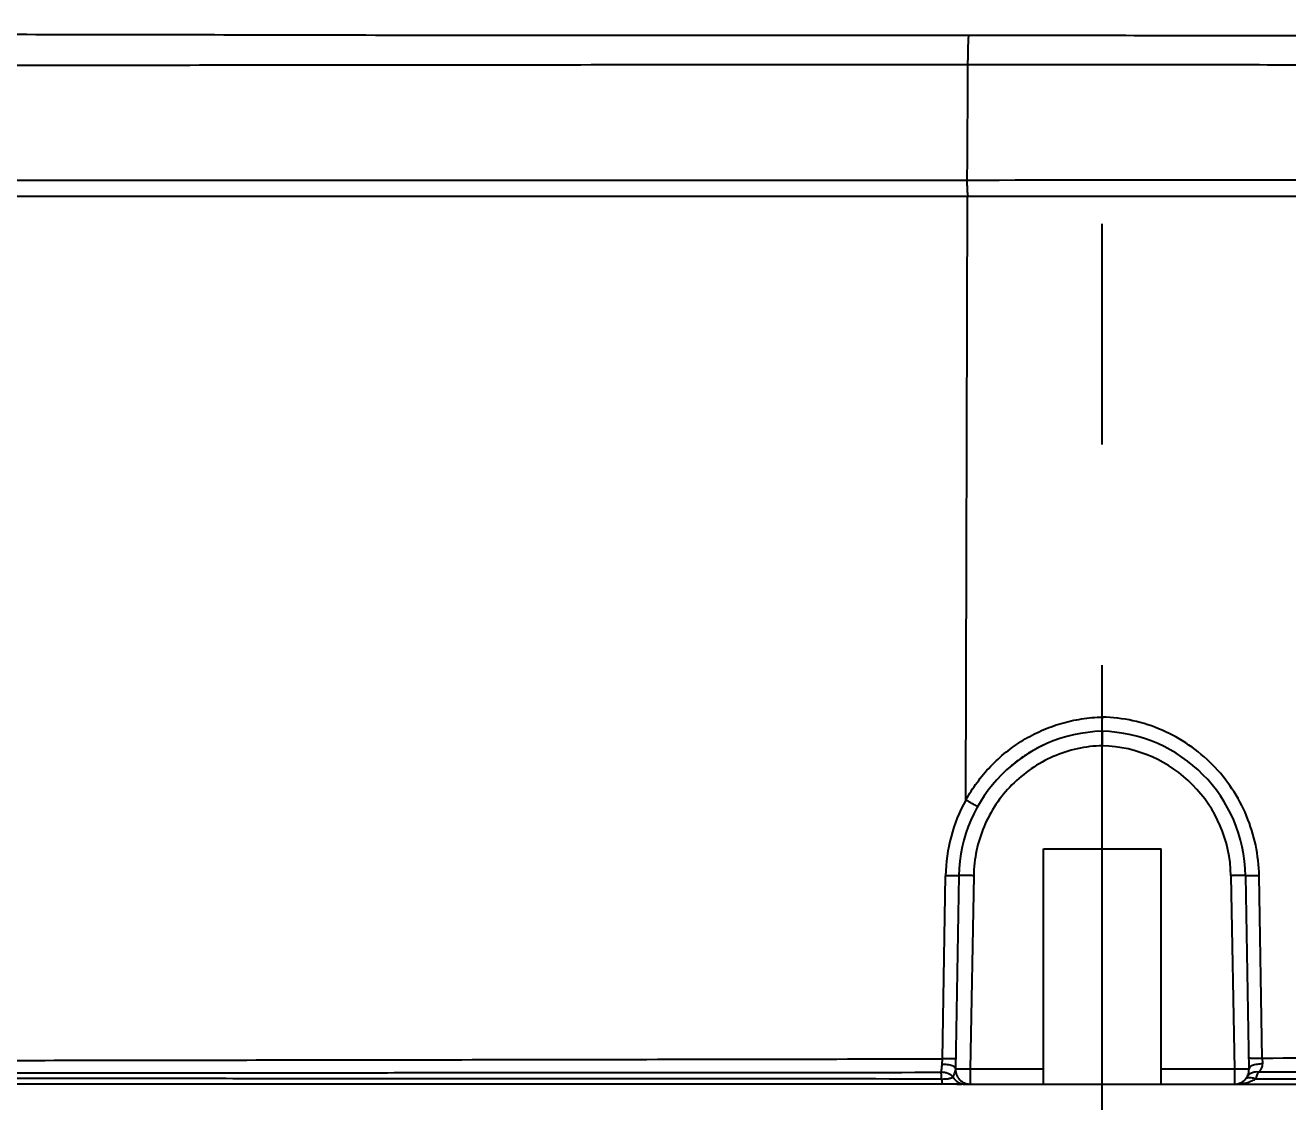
# Model space of a CAD drawing. Header units: millimetres. Extents: x 5828 to 6704, y 123 to 421.
# Drawn here: x 6407.622 to 6409.77, y 192.479 to 194.309 of the extents above; entities that cross this region are included whole.
import ezdxf

# ---------------------------------------------------------------- set-up
doc = ezdxf.new("R2010")
doc.units = ezdxf.units.MM
doc.linetypes.add('CENTER', pattern=[0.6, 0.375, -0.075, 0.075, -0.075])
for name, color, linetype in [('中心线', 7, 'Continuous'), ('外形图', 7, 'Continuous'), ('尺寸标注', 7, 'Continuous')]:
    doc.layers.add(name, color=color, linetype=linetype)
doc.styles.add('微软雅黑', font='msyh.ttc', dxfattribs={"height": 1.5})
doc.dimstyles.new('尺寸标注_1_20比例', dxfattribs={"dimtxt": 1.5, "dimasz": 1.25, "dimexe": 0.5, "dimexo": 0.4, "dimgap": 0.5, "dimtad": 1, "dimdec": 1, "dimlfac": 20, "dimdsep": 46, "dimtxsty": '微软雅黑', "dimcen": 0.09, "dimadec": 0, "dimazin": 0, "dimtp": 0.01, "dimtm": 0.01, "dimtfac": 1, "dimtdec": 1, "dimtofl": 0, "dimtmove": 0, "dimatfit": 3, "dimfxl": 1, "dimtolj": 1, "dimarcsym": 0})

# ---------------------------------------------------------------- blocks, each defined once
blk = doc.blocks.new('*D1102')
at = {"layer": 'Defpoints', "color": 0}
for p in [(6409.4545, 201.6953), (6409.4545, 196.4975), (6406.5795, 189.9086)]:
    blk.add_point(p, dxfattribs=at)
at = {"layer": '尺寸标注', "color": 0, "lineweight": -2}
for p, q in [((6406.5795, 190.3086), (6406.5795, 202.1953)), ((6409.4545, 196.8975), (6409.4545, 202.1953)), ((6405.3295, 201.6953), (6404.0795, 201.6953)), ((6410.7045, 201.6953), (6417.675, 201.6953))]:
    blk.add_line(p, q, dxfattribs=at)
at = {"layer": '尺寸标注', "color": 0}
for points in [[(6405.3295, 201.487), (6405.3295, 201.9037), (6406.5795, 201.6953)], [(6410.7045, 201.9037), (6410.7045, 201.487), (6409.4545, 201.6953)]]:
    blk.add_solid(points, dxfattribs=at)
at = {"layer": '尺寸标注', "color": 0, "insert": (6415.1519, 202.9561), "char_height": 1.5, "attachment_point": 5, "style": '微软雅黑'}
blk.add_mtext('\\A1;\\A1;{\\fAlibaba PuHuiTi 3.0 55 Regular|b0|i0|c134|p18;57.5}', dxfattribs=at)

msp = doc.modelspace()

# ---------------------------------------------------------------- linework, layer by layer
at = {"layer": '中心线', "linetype": 'CENTER', "ltscale": 5}
msp.add_line((6409.4545, 182.3461), (6409.4545, 196.4975), dxfattribs=at)
at = {"layer": '外形图', "linetype": 'ByBlock'}
for p, q in [((6409.2248, 194.0453), (6406.3424, 194.0449)), ((6406.3453, 194.0186), (6413.0056, 194.0186)), ((6409.2223, 192.9916), (6409.2253, 194.0186)), ((6409.3545, 192.5341), (6409.3545, 192.9086)), ((6409.3545, 192.9086), (6409.5545, 192.9086)), ((6409.5545, 192.5341), (6409.5545, 192.9086)), ((6409.1825, 192.5516), (6409.1879, 192.8626)), ((6409.2107, 192.863), (6409.2049, 192.5341)), ((6409.2357, 192.863), (6409.2299, 192.5341)), ((6409.6733, 192.863), (6409.6791, 192.5341)), ((6409.6983, 192.863), (6409.704, 192.5341)), ((6409.7267, 192.5524), (6409.7213, 192.8626)), ((6409.2299, 192.5341), (6409.2299, 192.5086)), ((6409.3545, 192.5341), (6409.2299, 192.5341)), ((6409.3545, 192.5086), (6409.3545, 192.5336)), ((6409.6791, 192.5341), (6409.5545, 192.5341)), ((6409.5545, 192.5086), (6409.5545, 192.5336)), ((6409.6791, 192.5341), (6409.6791, 192.5086)), ((6409.2153, 192.5086), (6406.3425, 192.5086)), ((6409.1827, 192.5086), (6409.1828, 192.5086)), ((6409.2068, 192.5087), (6409.2153, 192.5086)), ((6409.2195, 192.5086), (6409.2199, 192.5086)), ((6409.2199, 192.5086), (6412.5669, 192.5086)), ((6409.2256, 192.509), (6409.2256, 192.509)), ((6409.2257, 192.509), (6409.2257, 192.509)), ((6409.2258, 192.509), (6409.2259, 192.509)), ((6409.2259, 192.5089), (6409.226, 192.5089)), ((6409.2261, 192.5089), (6409.2261, 192.5089)), ((6409.2262, 192.5089), (6409.2263, 192.5089))]:
    msp.add_line(p, q, dxfattribs=at)
for points in [[(6409.3553, 193.0854), (6409.3544, 193.0849), (6409.352, 193.0838), (6409.3497, 193.0826), (6409.3473, 193.0815), (6409.3449, 193.0802), (6409.3426, 193.079), (6409.3403, 193.0777), (6409.3379, 193.0764), (6409.3356, 193.0751), (6409.3333, 193.0738), (6409.3311, 193.0724), (6409.3288, 193.071), (6409.3265, 193.0696), (6409.3243, 193.0682), (6409.3221, 193.0667), (6409.3199, 193.0652), (6409.3177, 193.0637), (6409.3155, 193.0622), (6409.3134, 193.0606), (6409.3112, 193.0591), (6409.3091, 193.0575), (6409.307, 193.0558), (6409.3049, 193.0542), (6409.3029, 193.0525), (6409.3008, 193.0509), (6409.2988, 193.0492)], [(6409.2253, 192.509), (6409.2253, 192.509), (6409.2255, 192.509)], [(6409.2264, 192.5089), (6409.2265, 192.5089), (6409.2267, 192.5088)], [(6409.2267, 192.5088), (6409.2268, 192.5088), (6409.227, 192.5088), (6409.2271, 192.5088), (6409.2272, 192.5088), (6409.2273, 192.5088), (6409.2275, 192.5087), (6409.2276, 192.5087), (6409.2277, 192.5087), (6409.2279, 192.5087), (6409.228, 192.5087), (6409.2281, 192.5087), (6409.2283, 192.5087), (6409.2284, 192.5087), (6409.2286, 192.5087), (6409.2288, 192.5086), (6409.2289, 192.5086), (6409.2291, 192.5086), (6409.2293, 192.5086), (6409.2294, 192.5086), (6409.2296, 192.5086), (6409.2298, 192.5086)]]:
    msp.add_lwpolyline(points, dxfattribs=at)
for centre, radius, start, end in [((6409.4606, 192.8586), 0.25, 91.4105, 179), ((6409.4483, 192.8586), 0.25, 1, 88.5925), ((6409.4483, 192.8591), 0.225, 0.9999, 88.4359), ((6409.4645, 192.8579), 0.2767, 151.1005, 179.0189), ((6410.0177, 192.5611), 0.2912, 181.7027, 183.5507), ((6409.2299, 192.5336), 0.025, 179, 270), ((6409.6791, 192.5336), 0.025, 270, 1), ((6409.2206, 192.531), 0.0223, 268.2714, 269.2345), ((6409.6791, 192.6162), 0.1076, 269.9914, 271.8776)]:
    msp.add_arc(centre, radius, start, end, dxfattribs=at)
for points, knots in [([(6409.2272, 194.2914), (6409.1317, 194.2914), (6408.9423, 194.2914), (6408.6612, 194.2914), (6408.3871, 194.2915), (6408.1225, 194.292), (6407.8696, 194.2926), (6407.6306, 194.293), (6407.4077, 194.2932), (6407.2027, 194.2934), (6407.0438, 194.2936), (6406.927, 194.2938), (6406.8476, 194.294), (6406.7738, 194.2941), (6406.7059, 194.2941), (6406.644, 194.2941), (6406.5883, 194.2939), (6406.5388, 194.2937), (6406.5016, 194.2934), (6406.475, 194.2933), (6406.4576, 194.2932), (6406.4418, 194.2932), (6406.4277, 194.2932), (6406.4152, 194.2933), (6406.4044, 194.2935), (6406.3964, 194.2936), (6406.3909, 194.2938), (6406.3873, 194.2939), (6406.3842, 194.2941), (6406.3815, 194.2942), (6406.3792, 194.2943), (6406.3773, 194.2944), (6406.376, 194.2944), (6406.3751, 194.2944), (6406.3746, 194.2945), (6406.3742, 194.2945), (6406.3739, 194.2945), (6406.3738, 194.2944), (6406.3737, 194.2944), (6406.3736, 194.2944)], [0, 0, 0, 0, 0.100378, 0.199167, 0.295499, 0.388522, 0.477413, 0.56139, 0.639734, 0.711781, 0.776917, 0.806715, 0.834579, 0.860447, 0.884262, 0.90597, 0.925519, 0.942863, 0.957958, 0.964649, 0.970766, 0.976303, 0.981259, 0.985631, 0.98942, 0.992627, 0.994012, 0.995252, 0.996348, 0.9973, 0.998109, 0.998774, 0.999295, 0.999502, 0.999673, 0.999808, 0.999908, 0.999971, 1, 1, 1, 1]), ([(6409.2259, 194.2419), (6409.226, 194.2505), (6409.2262, 194.267), (6409.2268, 194.2835), (6409.2272, 194.2914)], [0, 0, 0, 0, 0.523034, 1, 1, 1, 1]), ([(6412.9571, 194.2907), (6412.9545, 194.2907), (6412.9494, 194.2906), (6412.942, 194.2902), (6412.9348, 194.2898), (6412.9277, 194.2896), (6412.9207, 194.2896), (6412.9118, 194.2897), (6412.9011, 194.2897), (6412.8885, 194.2892), (6412.8761, 194.2889), (6412.8633, 194.289), (6412.8499, 194.2895), (6412.8356, 194.2904), (6412.8204, 194.2913), (6412.8041, 194.2918), (6412.7867, 194.2915), (6412.7678, 194.2906), (6412.7467, 194.2898), (6412.7226, 194.2903), (6412.7006, 194.2917), (6412.6813, 194.2928), (6412.6657, 194.2935), (6412.6497, 194.2938), (6412.6331, 194.2935), (6412.6189, 194.2932), (6412.607, 194.2931), (6412.5975, 194.2934), (6412.5877, 194.2938), (6412.5775, 194.2943), (6412.5672, 194.2948), (6412.5568, 194.2949), (6412.5466, 194.2946), (6412.538, 194.2941), (6412.531, 194.2938), (6412.5234, 194.2937), (6412.5126, 194.2938), (6412.4977, 194.2943), (6412.48, 194.2948), (6412.4587, 194.2949), (6412.4339, 194.2946), (6412.4054, 194.2943), (6412.3602, 194.2939), (6412.295, 194.2939), (6412.2066, 194.2942), (6412.1049, 194.2944), (6411.9904, 194.2944), (6411.8637, 194.2941), (6411.7253, 194.2937), (6411.5758, 194.2933), (6411.4159, 194.293), (6411.2465, 194.2929), (6411.0685, 194.2928), (6410.8826, 194.2927), (6410.6899, 194.2924), (6410.4911, 194.292), (6410.2873, 194.2915), (6410.0083, 194.2911), (6409.6545, 194.2911), (6409.3701, 194.2914), (6409.2272, 194.2914)], [0, 0, 0, 0, 0.002114, 0.004085, 0.006002, 0.007898, 0.009776, 0.01161, 0.015092, 0.018405, 0.021697, 0.025094, 0.028687, 0.032522, 0.036608, 0.040945, 0.045569, 0.05059, 0.056186, 0.062585, 0.069932, 0.073944, 0.078128, 0.08244, 0.086863, 0.09147, 0.093892, 0.096427, 0.099075, 0.101823, 0.104616, 0.107389, 0.110123, 0.112856, 0.114273, 0.115758, 0.119046, 0.122952, 0.127682, 0.133355, 0.14001, 0.147651, 0.15627, 0.176354, 0.20011, 0.227411, 0.258135, 0.292155, 0.329322, 0.369467, 0.412393, 0.45788, 0.505695, 0.555599, 0.607351, 0.660712, 0.715434, 0.771256, 0.8851, 1, 1, 1, 1]), ([(6409.2259, 194.2419), (6409.0353, 194.2418), (6408.7524, 194.2416), (6408.3805, 194.2412), (6408.114, 194.241), (6407.8594, 194.2408), (6407.6187, 194.2405), (6407.3941, 194.2399), (6407.2179, 194.2394), (6407.0864, 194.239), (6406.9953, 194.2388), (6406.9097, 194.2387), (6406.8296, 194.2385), (6406.7552, 194.2383), (6406.6868, 194.2381), (6406.6244, 194.2379), (6406.5683, 194.2376), (6406.5254, 194.2373), (6406.4944, 194.2371), (6406.4735, 194.237), (6406.4543, 194.2369), (6406.4368, 194.2368), (6406.4209, 194.2368), (6406.4067, 194.2369), (6406.3942, 194.237), (6406.3834, 194.2372), (6406.3754, 194.2374), (6406.3699, 194.2376), (6406.3663, 194.2378), (6406.3632, 194.2379), (6406.3605, 194.2381), (6406.3582, 194.2382), (6406.3566, 194.2384), (6406.3555, 194.2384), (6406.3548, 194.2385), (6406.3542, 194.2385), (6406.3537, 194.2386), (6406.3534, 194.2386), (6406.3531, 194.2386), (6406.353, 194.2387), (6406.3529, 194.2387), (6406.3529, 194.2387), (6406.3529, 194.2387), (6406.3529, 194.2387)], [0, 0, 0, 0, 0.199063, 0.295361, 0.388373, 0.477274, 0.561283, 0.639675, 0.711783, 0.745285, 0.776989, 0.806824, 0.834723, 0.860624, 0.884466, 0.906194, 0.925753, 0.943095, 0.950921, 0.958177, 0.96486, 0.970964, 0.976488, 0.981429, 0.985786, 0.989558, 0.992747, 0.994124, 0.995355, 0.996441, 0.997383, 0.998181, 0.998834, 0.999107, 0.999343, 0.999543, 0.999707, 0.999835, 0.999926, 0.999959, 0.999981, 0.999995, 1, 1, 1, 1]), ([(6412.9744, 194.2427), (6412.9716, 194.2429), (6412.9662, 194.2433), (6412.9582, 194.2435), (6412.9506, 194.2437), (6412.9409, 194.2441), (6412.9292, 194.2446), (6412.9117, 194.245), (6412.8948, 194.2443), (6412.878, 194.2439), (6412.8598, 194.2439), (6412.8405, 194.2444), (6412.8199, 194.244), (6412.806, 194.2431), (6412.7943, 194.242), (6412.7849, 194.2412), (6412.7749, 194.2403), (6412.7643, 194.2397), (6412.753, 194.2392), (6412.7362, 194.2391), (6412.7183, 194.2395), (6412.6994, 194.2399), (6412.6842, 194.2399), (6412.6685, 194.2395), (6412.6523, 194.2385), (6412.6352, 194.2374), (6412.6202, 194.2371), (6412.6076, 194.2374), (6412.5976, 194.2376), (6412.5874, 194.2376), (6412.5774, 194.2372), (6412.5673, 194.2365), (6412.5589, 194.2357), (6412.552, 194.2353), (6412.5442, 194.235), (6412.5332, 194.2351), (6412.518, 194.2355), (6412.4997, 194.2358), (6412.4778, 194.2359), (6412.4524, 194.2357), (6412.4232, 194.2355), (6412.3771, 194.2353), (6412.3108, 194.2356), (6412.221, 194.2363), (6412.1378, 194.2368), (6412.0648, 194.2371), (6411.9834, 194.2374), (6411.8742, 194.2376), (6411.7345, 194.2378), (6411.5838, 194.2381), (6411.4228, 194.2385), (6411.19, 194.2393), (6410.9463, 194.2401), (6410.693, 194.2405), (6410.4934, 194.2407), (6410.2889, 194.2408), (6410.0091, 194.241), (6409.6543, 194.2415), (6409.3692, 194.2419), (6409.2259, 194.2419)], [0, 0, 0, 0, 0.002259, 0.004344, 0.006359, 0.008341, 0.012145, 0.015699, 0.022323, 0.025678, 0.029194, 0.036898, 0.041124, 0.045641, 0.04804, 0.050554, 0.053209, 0.056033, 0.05905, 0.062286, 0.069448, 0.073348, 0.077418, 0.081614, 0.085933, 0.090445, 0.095302, 0.097904, 0.100588, 0.103304, 0.105996, 0.108653, 0.111345, 0.112752, 0.114237, 0.117565, 0.121564, 0.126417, 0.132224, 0.139022, 0.146807, 0.155562, 0.1759, 0.199891, 0.227409, 0.242453, 0.258332, 0.29253, 0.329851, 0.370119, 0.413137, 0.458684, 0.556427, 0.608147, 0.661449, 0.716088, 0.771806, 0.885391, 1, 1, 1, 1]), ([(6412.9974, 194.0457), (6412.9767, 194.0457), (6412.9387, 194.0456), (6412.8498, 194.0454), (6412.7716, 194.0452), (6412.6999, 194.0452), (6412.6673, 194.0451), (6412.6312, 194.0451), (6412.599, 194.0451), (6412.5711, 194.045), (6412.5463, 194.045), (6412.5133, 194.045), (6412.4679, 194.0451), (6412.4079, 194.0451), (6412.2992, 194.0452), (6412.1292, 194.0453), (6411.8869, 194.0453), (6411.4736, 194.0454), (6410.8695, 194.0454), (6410.0741, 194.0454), (6409.5134, 194.0453), (6409.2248, 194.0453)], [0, 0, 0, 0, 0.016431, 0.030256, 0.070659, 0.078637, 0.087245, 0.096612, 0.107364, 0.11282, 0.118827, 0.127087, 0.139012, 0.154957, 0.174785, 0.225493, 0.290118, 0.3675, 0.554119, 0.770508, 1, 1, 1, 1]), ([(6409.2266, 194.0186), (6409.2265, 194.0186), (6409.2263, 194.0189), (6409.2262, 194.0193), (6409.2261, 194.0197), (6409.226, 194.0203), (6409.2259, 194.021), (6409.2257, 194.0218), (6409.2256, 194.0226), (6409.2255, 194.0237), (6409.2254, 194.0251), (6409.2253, 194.0268), (6409.2251, 194.029), (6409.225, 194.0318), (6409.2249, 194.0352), (6409.2248, 194.0386), (6409.2248, 194.0419), (6409.2248, 194.0442), (6409.2248, 194.0453)], [0, 0, 0, 0, 0.015043, 0.030667, 0.0463, 0.061934, 0.093201, 0.124469, 0.155738, 0.187007, 0.249544, 0.312082, 0.37462, 0.499696, 0.624771, 0.749848, 0.874924, 1, 1, 1, 1]), ([(6409.2223, 192.9916), (6409.228, 193.002), (6409.2409, 193.022), (6409.2638, 193.0493), (6409.2901, 193.0734), (6409.3193, 193.0939), (6409.3509, 193.1104), (6409.3843, 193.1226), (6409.4191, 193.1303), (6409.4427, 193.1324), (6409.4546, 193.1327)], [0, 0, 0, 0, 0.125174, 0.250268, 0.375404, 0.500423, 0.62533, 0.750212, 0.875105, 1, 1, 1, 1]), ([(6409.4547, 193.1086), (6409.4547, 193.1086), (6409.4547, 193.1086), (6409.4547, 193.1086), (6409.4547, 193.1087), (6409.4546, 193.1088), (6409.4546, 193.1089), (6409.4546, 193.1092), (6409.4545, 193.1097), (6409.4545, 193.1105), (6409.4545, 193.1116), (6409.4545, 193.113), (6409.4545, 193.1146), (6409.4545, 193.1164), (6409.4545, 193.1192), (6409.4545, 193.123), (6409.4545, 193.1278), (6409.4546, 193.1311), (6409.4546, 193.1327)], [0, 0, 0, 0, 0.000461, 0.001986, 0.004782, 0.009066, 0.015068, 0.02302, 0.045727, 0.079129, 0.124533, 0.181227, 0.248092, 0.323998, 0.407812, 0.593944, 0.795179, 1, 1, 1, 1]), ([(6409.7213, 192.8626), (6409.721, 192.88), (6409.717, 192.915), (6409.7014, 192.9654), (6409.6765, 193.0118), (6409.6433, 193.0527), (6409.6029, 193.0865), (6409.5569, 193.112), (6409.5068, 193.1281), (6409.472, 193.1323), (6409.4546, 193.1327)], [0, 0, 0, 0, 0.125177, 0.250438, 0.375569, 0.500587, 0.625547, 0.750416, 0.875222, 1, 1, 1, 1]), ([(6409.4547, 193.1085), (6409.4547, 193.1085), (6409.4547, 193.1085), (6409.4547, 193.1084), (6409.4546, 193.1083), (6409.4546, 193.1081), (6409.4546, 193.1078), (6409.4546, 193.1073), (6409.4545, 193.1066), (6409.4545, 193.1056), (6409.4544, 193.1044), (6409.4544, 193.1029), (6409.4544, 193.1013), (6409.4544, 193.0995), (6409.4545, 193.0969), (6409.4545, 193.0933), (6409.4545, 193.0887), (6409.4545, 193.0856), (6409.4545, 193.084)], [0, 0, 0, 0, 0.00123, 0.004897, 0.010964, 0.019395, 0.030156, 0.043212, 0.076079, 0.117738, 0.167929, 0.226187, 0.291898, 0.364441, 0.443191, 0.61664, 0.805076, 1, 1, 1, 1]), ([(6409.4545, 193.084), (6409.4402, 193.0836), (6409.4116, 193.0801), (6409.3706, 193.0668), (6409.3329, 193.0459), (6409.2998, 193.0183), (6409.2725, 192.9849), (6409.252, 192.947), (6409.2392, 192.9059), (6409.2359, 192.8773), (6409.2357, 192.863)], [0, 0, 0, 0, 0.125009, 0.250017, 0.375022, 0.500023, 0.625022, 0.750017, 0.875008, 1, 1, 1, 1]), ([(6409.2422, 192.9802), (6409.2421, 192.9803), (6409.2419, 192.9805), (6409.2415, 192.9807), (6409.241, 192.981), (6409.2404, 192.9814), (6409.2396, 192.9819), (6409.2385, 192.9824), (6409.2373, 192.9832), (6409.236, 192.9839), (6409.2344, 192.9848), (6409.2323, 192.986), (6409.2298, 192.9874), (6409.2265, 192.9892), (6409.224, 192.9906), (6409.2223, 192.9916)], [0, 0, 0, 0, 0.015546, 0.031208, 0.062435, 0.093699, 0.124947, 0.187451, 0.249954, 0.312458, 0.374962, 0.49997, 0.624977, 0.749985, 1, 1, 1, 1]), ([(6409.2107, 192.863), (6409.2106, 192.8628), (6409.2101, 192.8628), (6409.2097, 192.8627), (6409.2092, 192.8627), (6409.2086, 192.8626), (6409.2077, 192.8626), (6409.2065, 192.8626), (6409.205, 192.8625), (6409.2036, 192.8625), (6409.2017, 192.8625), (6409.1993, 192.8625), (6409.1965, 192.8625), (6409.1936, 192.8625), (6409.1907, 192.8626), (6409.1888, 192.8626), (6409.1879, 192.8626)], [0, 0, 0, 0, 0.030214, 0.045739, 0.06134, 0.092703, 0.12397, 0.186542, 0.249116, 0.311689, 0.374263, 0.49941, 0.624558, 0.749705, 0.874853, 1, 1, 1, 1]), ([(6409.2357, 192.863), (6409.2336, 192.863), (6409.2305, 192.8631), (6409.2263, 192.8631), (6409.2232, 192.8632), (6409.2206, 192.8632), (6409.2185, 192.8632), (6409.2169, 192.8632), (6409.2154, 192.8632), (6409.2141, 192.8632), (6409.213, 192.8631), (6409.2122, 192.8631), (6409.2116, 192.8631), (6409.2111, 192.8631), (6409.2108, 192.863), (6409.2107, 192.863)], [0, 0, 0, 0, 0.250016, 0.375024, 0.500032, 0.62504, 0.687544, 0.750048, 0.812551, 0.875055, 0.906307, 0.937559, 0.968811, 0.984435, 1, 1, 1, 1]), ([(6409.6983, 192.863), (6409.6982, 192.8631), (6409.6979, 192.8631), (6409.6975, 192.8631), (6409.6971, 192.8631), (6409.6966, 192.8631), (6409.696, 192.8631), (6409.6949, 192.8632), (6409.6936, 192.8632), (6409.6921, 192.8632), (6409.6905, 192.8632), (6409.6884, 192.8632), (6409.6858, 192.8632), (6409.6827, 192.8631), (6409.6785, 192.8631), (6409.6754, 192.863), (6409.6733, 192.863)], [0, 0, 0, 0, 0.01554, 0.031167, 0.046793, 0.062419, 0.093672, 0.124924, 0.18743, 0.249935, 0.312441, 0.374946, 0.499957, 0.624968, 0.749978, 1, 1, 1, 1]), ([(6409.7213, 192.8626), (6409.7203, 192.8626), (6409.7184, 192.8625), (6409.7155, 192.8625), (6409.7126, 192.8625), (6409.7098, 192.8625), (6409.7074, 192.8625), (6409.7054, 192.8625), (6409.704, 192.8625), (6409.7026, 192.8625), (6409.7014, 192.8626), (6409.7004, 192.8626), (6409.6998, 192.8627), (6409.6993, 192.8627), (6409.6989, 192.8628), (6409.6984, 192.8628), (6409.6983, 192.863)], [0, 0, 0, 0, 0.125152, 0.250305, 0.375457, 0.500609, 0.625761, 0.688338, 0.750914, 0.813489, 0.876064, 0.907332, 0.938697, 0.954297, 0.969822, 1, 1, 1, 1]), ([(6406.2977, 192.5509), (6406.2978, 192.5508), (6406.2982, 192.5508), (6406.2991, 192.5507), (6406.3004, 192.5507), (6406.3021, 192.5505), (6406.3043, 192.5504), (6406.3069, 192.5503), (6406.31, 192.5502), (6406.315, 192.55), (6406.3222, 192.5498), (6406.332, 192.5496), (6406.3435, 192.5494), (6406.3566, 192.5492), (6406.3712, 192.5491), (6406.3938, 192.549), (6406.4261, 192.5489), (6406.4696, 192.5489), (6406.5195, 192.5489), (6406.5757, 192.5489), (6406.6381, 192.5489), (6406.7067, 192.5488), (6406.7813, 192.5487), (6406.8616, 192.5486), (6406.9796, 192.5484), (6407.1398, 192.5484), (6407.3465, 192.5486), (6407.5712, 192.5489), (6407.812, 192.5493), (6408.0669, 192.5497), (6408.3338, 192.5501), (6408.707, 192.5508), (6408.991, 192.5513), (6409.1825, 192.5516)], [0, 0, 0, 0, 0.000133, 0.000425, 0.000876, 0.001483, 0.002245, 0.003159, 0.004223, 0.005436, 0.008296, 0.011722, 0.015703, 0.020231, 0.025303, 0.030918, 0.043785, 0.058854, 0.076141, 0.095635, 0.117308, 0.141108, 0.166975, 0.194837, 0.224622, 0.289657, 0.361498, 0.439573, 0.523268, 0.611896, 0.704694, 0.800858, 1, 1, 1, 1]), ([(6409.1805, 192.5287), (6409.1808, 192.5306), (6409.1815, 192.5351), (6409.1819, 192.5396), (6409.1821, 192.5422)], [0, 0, 0, 0, 0.432118, 1, 1, 1, 1]), ([(6409.1821, 192.5422), (6409.1821, 192.5429), (6409.1823, 192.5461), (6409.1824, 192.5492), (6409.1825, 192.5516)], [0, 0, 0, 0, 0.232701, 1, 1, 1, 1]), ([(6409.2049, 192.5341), (6409.2049, 192.5346), (6409.2048, 192.5357), (6409.2038, 192.5373), (6409.2019, 192.5387), (6409.1991, 192.5399), (6409.1955, 192.5408), (6409.1913, 192.5415), (6409.1868, 192.542), (6409.1837, 192.5422), (6409.1821, 192.5422)], [0, 0, 0, 0, 0.057872, 0.123551, 0.210538, 0.328673, 0.474016, 0.639482, 0.817562, 1, 1, 1, 1]), ([(6409.2052, 192.5519), (6409.2051, 192.5517), (6409.2047, 192.5517), (6409.2043, 192.5517), (6409.2038, 192.5516), (6409.2032, 192.5516), (6409.2022, 192.5516), (6409.201, 192.5515), (6409.1996, 192.5515), (6409.1982, 192.5515), (6409.1963, 192.5515), (6409.1939, 192.5514), (6409.1911, 192.5515), (6409.1882, 192.5515), (6409.1854, 192.5515), (6409.1835, 192.5515), (6409.1825, 192.5516)], [0, 0, 0, 0, 0.030231, 0.045755, 0.061358, 0.092719, 0.123985, 0.186557, 0.249129, 0.311701, 0.374275, 0.499419, 0.624564, 0.74971, 0.874855, 1, 1, 1, 1]), ([(6409.7267, 192.5524), (6409.7257, 192.5524), (6409.7238, 192.5524), (6409.7209, 192.5524), (6409.718, 192.5523), (6409.7152, 192.5523), (6409.7128, 192.5523), (6409.7108, 192.5523), (6409.7094, 192.5524), (6409.708, 192.5524), (6409.7068, 192.5524), (6409.7058, 192.5525), (6409.7052, 192.5525), (6409.7047, 192.5525), (6409.7043, 192.5526), (6409.7038, 192.5526), (6409.7037, 192.5528)], [0, 0, 0, 0, 0.125148, 0.250297, 0.375445, 0.500594, 0.625742, 0.688317, 0.75089, 0.813464, 0.876037, 0.907304, 0.938668, 0.954269, 0.969794, 1, 1, 1, 1]), ([(6409.7271, 192.543), (6409.724, 192.5429), (6409.7194, 192.5426), (6409.7136, 192.5415), (6409.7099, 192.5405), (6409.7072, 192.5392), (6409.7053, 192.5376), (6409.7042, 192.5358), (6409.704, 192.5346), (6409.704, 192.5341)], [0, 0, 0, 0, 0.353473, 0.51927, 0.662456, 0.77712, 0.866163, 0.937769, 1, 1, 1, 1]), ([(6409.7202, 192.5291), (6409.721, 192.5298), (6409.7226, 192.5314), (6409.7249, 192.5344), (6409.7264, 192.5375), (6409.7271, 192.5405), (6409.7272, 192.5422), (6409.7271, 192.543)], [0, 0, 0, 0, 0.194369, 0.427231, 0.693096, 0.840195, 1, 1, 1, 1]), ([(6412.6203, 192.5549), (6412.618, 192.5543), (6412.6131, 192.5533), (6412.6055, 192.5522), (6412.5974, 192.5516), (6412.5886, 192.5514), (6412.5788, 192.5514), (6412.5633, 192.5517), (6412.5403, 192.5522), (6412.5078, 192.5527), (6412.4687, 192.553), (6412.423, 192.5531), (6412.371, 192.5532), (6412.313, 192.5532), (6412.2241, 192.5534), (6412.0992, 192.5539), (6411.9331, 192.5543), (6411.7463, 192.5546), (6411.5402, 192.5545), (6411.3167, 192.5543), (6411.0778, 192.5541), (6410.8255, 192.5539), (6410.562, 192.5537), (6410.1945, 192.5532), (6409.915, 192.5527), (6409.7267, 192.5524)], [0, 0, 0, 0, 0.00253, 0.005151, 0.007934, 0.010962, 0.014313, 0.018064, 0.02702, 0.038202, 0.051732, 0.067558, 0.085562, 0.105635, 0.127705, 0.17766, 0.23516, 0.29989, 0.37133, 0.448806, 0.531596, 0.618994, 0.710296, 0.804762, 1, 1, 1, 1]), ([(6406.3103, 192.5284), (6406.3105, 192.5284), (6406.311, 192.5284), (6406.3119, 192.5283), (6406.3131, 192.5283), (6406.3145, 192.5283), (6406.3163, 192.5282), (6406.3187, 192.5282), (6406.3224, 192.5281), (6406.3271, 192.5281), (6406.3327, 192.528), (6406.3383, 192.528), (6406.3458, 192.5279), (6406.3551, 192.5279), (6406.3663, 192.5278), (6406.3813, 192.5278), (6406.4, 192.5278), (6406.4224, 192.5277), (6406.4448, 192.5277), (6406.4672, 192.5277), (6406.4971, 192.5277), (6406.5345, 192.5277), (6406.5793, 192.5277), (6406.6242, 192.5277), (6406.669, 192.5277), (6406.7139, 192.5277), (6406.7737, 192.5277), (6406.8484, 192.5277), (6406.9381, 192.5276), (6407.0278, 192.5276), (6407.1175, 192.5276), (6407.2371, 192.5276), (6407.3866, 192.5277), (6407.566, 192.5277), (6407.7454, 192.5278), (6407.9248, 192.5279), (6408.1042, 192.528), (6408.2835, 192.5281), (6408.5227, 192.5282), (6408.8217, 192.5284), (6409.0609, 192.5286), (6409.1805, 192.5287)], [0, 0, 0, 0, 0.000244, 0.000488, 0.000977, 0.001465, 0.001953, 0.00293, 0.003906, 0.005859, 0.007812, 0.009766, 0.011719, 0.015625, 0.019531, 0.023437, 0.03125, 0.039062, 0.046875, 0.054687, 0.0625, 0.078125, 0.09375, 0.109375, 0.125, 0.140625, 0.15625, 0.1875, 0.21875, 0.25, 0.28125, 0.3125, 0.375, 0.4375, 0.5, 0.5625, 0.625, 0.6875, 0.75, 0.875, 1, 1, 1, 1]), ([(6409.181, 192.5173), (6409.0619, 192.5173), (6408.8238, 192.5174), (6408.5262, 192.5176), (6408.288, 192.5177), (6408.1094, 192.5178), (6407.9308, 192.5179), (6407.7522, 192.518), (6407.5737, 192.5181), (6407.3951, 192.5182), (6407.2462, 192.5183), (6407.1272, 192.5183), (6407.0379, 192.5183), (6406.9486, 192.5182), (6406.8593, 192.5182), (6406.77, 192.5181), (6406.6956, 192.5181), (6406.636, 192.5181), (6406.5914, 192.5181), (6406.5467, 192.5181), (6406.5095, 192.5181), (6406.4798, 192.5181), (6406.4574, 192.5181), (6406.4351, 192.518), (6406.4128, 192.518), (6406.3942, 192.518), (6406.3793, 192.5179), (6406.3681, 192.5179), (6406.3588, 192.5178), (6406.3514, 192.5178), (6406.3458, 192.5177), (6406.3402, 192.5177), (6406.3356, 192.5176), (6406.3319, 192.5176), (6406.3295, 192.5176), (6406.3277, 192.5175), (6406.3263, 192.5175), (6406.3251, 192.5175), (6406.3242, 192.5175), (6406.3237, 192.5175), (6406.3235, 192.5174)], [0, 0, 0, 0, 0.125, 0.25, 0.3125, 0.375, 0.4375, 0.5, 0.5625, 0.625, 0.6875, 0.71875, 0.75, 0.78125, 0.8125, 0.84375, 0.875, 0.890625, 0.90625, 0.921875, 0.9375, 0.945313, 0.953125, 0.960938, 0.96875, 0.976563, 0.980469, 0.984375, 0.988281, 0.990234, 0.992188, 0.994141, 0.996094, 0.99707, 0.998047, 0.998535, 0.999023, 0.999512, 0.999756, 1, 1, 1, 1]), ([(6409.2004, 192.5207), (6409.1992, 192.5221), (6409.1966, 192.5246), (6409.1916, 192.5271), (6409.1861, 192.5284), (6409.1824, 192.5286), (6409.1805, 192.5287)], [0, 0, 0, 0, 0.240998, 0.489689, 0.743765, 1, 1, 1, 1]), ([(6409.181, 192.5173), (6409.181, 192.5184), (6409.1809, 192.5222), (6409.1807, 192.526), (6409.1805, 192.5286)], [0, 0, 0, 0, 0.291872, 1, 1, 1, 1]), ([(6409.181, 192.5173), (6409.1822, 192.5173), (6409.1846, 192.5173), (6409.1881, 192.5174), (6409.1913, 192.5176), (6409.194, 192.5181), (6409.1962, 192.5188), (6409.1983, 192.5195), (6409.1997, 192.5202), (6409.2004, 192.5207)], [0, 0, 0, 0, 0.183914, 0.362592, 0.52411, 0.661719, 0.77609, 0.868241, 1, 1, 1, 1]), ([(6409.181, 192.5173), (6409.1811, 192.5165), (6409.1812, 192.5154), (6409.1813, 192.5139), (6409.1815, 192.5128), (6409.1816, 192.5117), (6409.1818, 192.5108), (6409.1819, 192.5101), (6409.1821, 192.5095), (6409.1823, 192.509), (6409.1825, 192.5086), (6409.1827, 192.5086)], [0, 0, 0, 0, 0.25064, 0.375962, 0.501282, 0.626601, 0.751914, 0.814571, 0.877223, 0.93983, 1, 1, 1, 1]), ([(6409.2049, 192.5341), (6409.2049, 192.534), (6409.2049, 192.5338), (6409.2048, 192.5335), (6409.2046, 192.5329), (6409.2043, 192.5318), (6409.2037, 192.5302), (6409.2028, 192.5275), (6409.2016, 192.5243), (6409.2007, 192.5218), (6409.2004, 192.5207)], [0, 0, 0, 0, 0.010853, 0.039707, 0.083884, 0.140714, 0.281852, 0.443074, 0.752458, 1, 1, 1, 1]), ([(6409.2004, 192.5207), (6409.2004, 192.5206), (6409.2006, 192.5204), (6409.2008, 192.52), (6409.2012, 192.5194), (6409.2016, 192.5188), (6409.2022, 192.518), (6409.203, 192.517), (6409.2043, 192.5155), (6409.2062, 192.5137), (6409.2086, 192.512), (6409.2113, 192.5106), (6409.215, 192.5092), (6409.218, 192.5087), (6409.2199, 192.5087)], [0, 0, 0, 0, 0.016069, 0.032063, 0.064009, 0.09591, 0.127791, 0.191333, 0.254615, 0.380589, 0.505782, 0.630251, 0.75411, 1, 1, 1, 1]), ([(6409.2299, 192.5341), (6409.2278, 192.5341), (6409.2247, 192.5341), (6409.2206, 192.5342), (6409.2174, 192.5342), (6409.2148, 192.5342), (6409.2127, 192.5342), (6409.2112, 192.5342), (6409.2096, 192.5342), (6409.2083, 192.5342), (6409.2073, 192.5342), (6409.2065, 192.5342), (6409.2058, 192.5342), (6409.2053, 192.5341), (6409.2051, 192.5341), (6409.2049, 192.5341)], [0, 0, 0, 0, 0.250016, 0.375024, 0.500032, 0.62504, 0.687544, 0.750048, 0.812551, 0.875055, 0.906307, 0.937559, 0.968811, 0.984435, 1, 1, 1, 1]), ([(6409.704, 192.5341), (6409.7039, 192.5341), (6409.7037, 192.5341), (6409.7033, 192.5342), (6409.7029, 192.5342), (6409.7024, 192.5342), (6409.7017, 192.5342), (6409.7007, 192.5342), (6409.6994, 192.5342), (6409.6978, 192.5342), (6409.6962, 192.5342), (6409.6942, 192.5342), (6409.6916, 192.5342), (6409.6884, 192.5342), (6409.6843, 192.5341), (6409.6811, 192.5341), (6409.6791, 192.5341)], [0, 0, 0, 0, 0.01554, 0.031167, 0.046793, 0.062419, 0.093672, 0.124924, 0.18743, 0.249935, 0.312441, 0.374946, 0.499957, 0.624968, 0.749978, 1, 1, 1, 1]), ([(6409.6826, 192.5087), (6409.6882, 192.5089), (6409.6967, 192.5098), (6409.7075, 192.5132), (6409.7126, 192.5157), (6409.7151, 192.5171)], [0, 0, 0, 0, 0.500084, 0.749499, 1, 1, 1, 1]), ([(6409.7151, 192.5171), (6409.7135, 192.5179), (6409.7102, 192.519), (6409.706, 192.5195), (6409.7028, 192.5193), (6409.7003, 192.5188), (6409.6986, 192.518), (6409.6978, 192.5171)], [0, 0, 0, 0, 0.29219, 0.572298, 0.699933, 0.81441, 1, 1, 1, 1]), ([(6409.7202, 192.5291), (6409.7183, 192.5293), (6409.7142, 192.5293), (6409.7092, 192.5281), (6409.7056, 192.5261), (6409.7027, 192.5237), (6409.701, 192.5216), (6409.7001, 192.5201)], [0, 0, 0, 0, 0.248226, 0.520279, 0.652395, 0.778257, 1, 1, 1, 1]), ([(6409.7151, 192.5171), (6409.7161, 192.5194), (6409.7179, 192.5234), (6409.7195, 192.5274), (6409.7202, 192.5291)], [0, 0, 0, 0, 0.571527, 1, 1, 1, 1]), ([(6412.5839, 192.517), (6412.5829, 192.517), (6412.5803, 192.517), (6412.573, 192.5172), (6412.5598, 192.5174), (6412.5392, 192.5173), (6412.5122, 192.5172), (6412.4788, 192.5171), (6412.4393, 192.5171), (6412.3935, 192.5171), (6412.3416, 192.517), (6412.2838, 192.517), (6412.1951, 192.517), (6412.0703, 192.517), (6411.9046, 192.517), (6411.7186, 192.517), (6411.5139, 192.517), (6411.2085, 192.517), (6410.607, 192.517), (6410.0796, 192.517), (6409.7151, 192.5171)], [0, 0, 0, 0, 0.001071, 0.002706, 0.007666, 0.014862, 0.024281, 0.035907, 0.049718, 0.065684, 0.083771, 0.103942, 0.126155, 0.176518, 0.234446, 0.299458, 0.371017, 0.448531, 0.618813, 1, 1, 1, 1]), ([(6412.604, 192.5306), (6412.6, 192.5297), (6412.5935, 192.529), (6412.5841, 192.5287), (6412.572, 192.5286), (6412.5535, 192.5288), (6412.527, 192.529), (6412.4943, 192.5292), (6412.455, 192.5294), (6412.4094, 192.5295), (6412.3362, 192.5295), (6412.2301, 192.5296), (6412.0859, 192.5299), (6411.92, 192.5302), (6411.7336, 192.5304), (6411.528, 192.5303), (6411.3052, 192.5302), (6411.067, 192.5301), (6410.8155, 192.5299), (6410.5529, 192.5298), (6410.1865, 192.5295), (6409.9079, 192.5293), (6409.7202, 192.5291)], [0, 0, 0, 0, 0.004284, 0.006843, 0.009762, 0.016884, 0.026004, 0.037338, 0.050958, 0.066826, 0.084854, 0.127075, 0.177169, 0.234819, 0.299653, 0.371145, 0.448647, 0.531465, 0.618897, 0.710233, 0.804724, 1, 1, 1, 1])]:
    msp.add_open_spline(points, degree=3, knots=knots, dxfattribs=at)
msp.add_open_spline([(6409.2248, 194.0453), (6409.2252, 194.1108), (6409.2256, 194.1763), (6409.2259, 194.2419)], degree=3, dxfattribs=at)

# ---------------------------------------------------------------- dimensions: what is measured, and where the dimension line sits
at = {"layer": '尺寸标注'}
dim = msp.add_linear_dim(base=(6409.4545, 201.6953), p1=(6406.5795, 189.9086), p2=(6409.4545, 196.4975), text='\\A1;{\\fAlibaba PuHuiTi 3.0 55 Regular|b0|i0|c134|p18;<>}', dimstyle='尺寸标注_1_20比例', dxfattribs=at)
dim.commit()
dim.dimension.update_dxf_attribs({"geometry": '*D1102', "text_midpoint": (6415.1519, 201.6953), "dimtype": 160})

doc.saveas('drawing.dxf')
